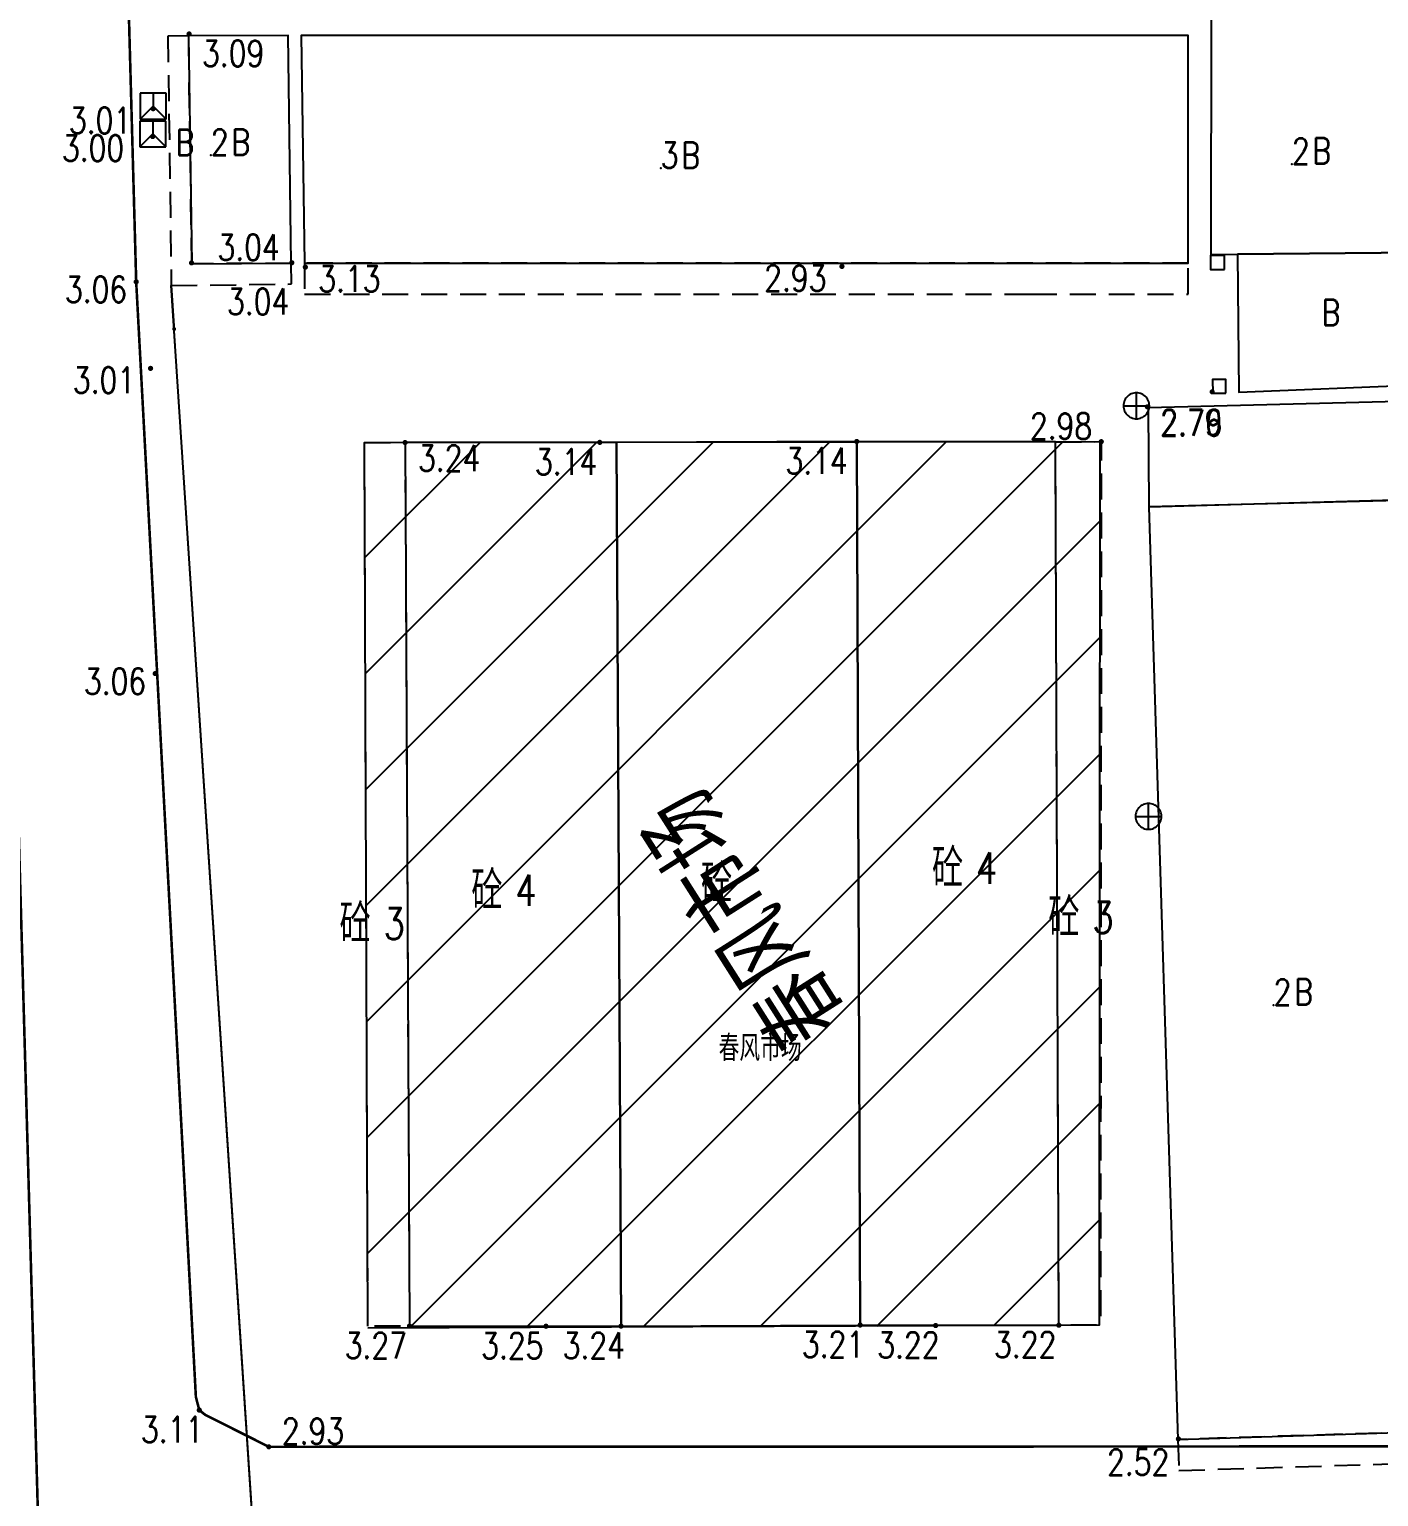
# Model space of a CAD drawing. Extents: x 500064 to 501389, y 2542464 to 2545400.
# Drawn here: x 500870.4 to 500922.4, y 2543204.3 to 2543260.9 of the extents above; entities that cross this region are included whole.
import ezdxf
from ezdxf.enums import TextEntityAlignment as Align

# ---------------------------------------------------------------- set-up
doc = ezdxf.new("R2010")
doc.units = 0
doc.header["$LTSCALE"] = 0.5
doc.linetypes.add('CENTER', pattern=[50.8, 31.75, -6.35, 6.35, -6.35])
doc.linetypes.add('X5', pattern=[3, 2, -1])
doc.layers.get('0').update_dxf_attribs({"linetype": 'CONTINUOUS', "lineweight": 5})
for name, color, linetype in [('0-文字', 7, 'CONTINUOUS'), ('GCD', 8, 'CONTINUOUS'), ('地形图', 8, 'CONTINUOUS'), ('控制因素', 1, 'CONTINUOUS')]:
    doc.layers.add(name, color=color, linetype=linetype)
doc.styles.add('HZ', font='romans.shx', dxfattribs={"width": 0.8, "bigfont": 'hztxt.shx'})
doc.styles.get("Standard").update_dxf_attribs({"font": 'simplex1.shx', "width": 0.7, "bigfont": 'hztxt.shx'})

# ---------------------------------------------------------------- blocks, each defined once
blk = doc.blocks.new('gc049')
for p, q in [((-1, 1.2), (-1, -0.8)), ((1, 1.2), (-1, 1.2)), ((0, 1.2), (0, 0.2)), ((1, -0.8), (1, 1.2)), ((0, 0.2), (-1, -0.8)), ((0, 0.2), (1, -0.8)), ((-1, -0.8), (1, -0.8))]:
    blk.add_line(p, q)
blk = doc.blocks.new('gc013c')
at = {"linetype": 'Continuous'}
blk.add_line((0.5, 0), (4, 0), dxfattribs=at)
at = {"linetype": 'Continuous', "const_width": 0.15, "flags": 128}
blk.add_lwpolyline([(3.775, 0, 1), (3.925, 0, 1)], format="xyb", close=True, dxfattribs=at)
blk = doc.blocks.new('GC200')
at = {"linetype": 'Continuous', "const_width": 0.2, "flags": 128}
blk.add_lwpolyline([(-0.1, 0, 1), (0.1, 0, 1)], format="xyb", close=True, dxfattribs=at)

msp = doc.modelspace()

# ---------------------------------------------------------------- hatches: boundary and pattern name
at = {"layer": '控制因素', "linetype": 'Continuous'}
h = msp.add_hatch(dxfattribs=at)
h.set_pattern_fill('ANSI31', color=3, style=0)
edge = h.paths.add_edge_path()
edge.add_line((500883.409, 2543210.853), (500883.279, 2543244.935))
edge.add_line((500883.279, 2543244.935), (500911.65, 2543244.968))
edge.add_line((500911.65, 2543244.968), (500911.619, 2543210.884))
edge.add_line((500911.619, 2543210.884), (500883.409, 2543210.776))

# ---------------------------------------------------------------- linework, layer by layer
at = {"layer": '地形图', "linetype": 'Continuous'}
msp.add_line((500880.344, 2543182.369), (500875.943, 2543249.24), dxfattribs=at)
at = {"layer": '地形图', "linetype": 'Continuous', "const_width": 0.1, "flags": 128}
msp.add_lwpolyline([(500904.368, 2543434.021), (500901.298, 2543434.39), (500897.363, 2543394.474), (500895.365, 2543387.663), (500892.582, 2543382.564), (500888.759, 2543377.496), (500881.235, 2543367.308), (500879.571, 2543364.685), (500878.502, 2543362.831), (500877.702, 2543360.647), (500876.06, 2543355.45), (500875.131, 2543351.728), (500872.991, 2543335.541), (500872.584, 2543331.636), (500872.344, 2543327.176), (500872.859, 2543315.79), (500873.369, 2543294.347), (500873.809, 2543275.37), (500874.473, 2543251.134), (500876.775, 2543208.122), (500876.906, 2543207.61), (500877.135, 2543207.428), (500879.589, 2543206.194)], dxfattribs=at)
at = {"layer": '地形图'}
for points in [[(500923.761, 2543261.645), (500915.937, 2543261.54), (500915.927, 2543252.19), (500916.952, 2543252.2), (500923.887, 2543252.27), (500923.797, 2543258.96)], [(500880.457, 2543251.849), (500880.337, 2543260.639), (500876.496, 2543260.619), (500876.617, 2543251.829)], [(500880.967, 2543251.859), (500915.057, 2543251.86), (500915.057, 2543260.63), (500880.837, 2543260.639)], [(500916.952, 2543252.2), (500917.005, 2543246.88), (500923.956, 2543247.16), (500923.887, 2543252.27)], [(500950.878, 2543243.519), (500972.037, 2543244.19), (500972.007, 2543248.01), (500931.287, 2543246.72), (500913.507, 2543246.27), (500913.537, 2543242.45), (500949.58, 2543243.478)], [(500913.537, 2543242.45), (500914.657, 2543206.479), (500930.007, 2543206.959), (500935.867, 2543207.119), (500950.661, 2543207.597), (500949.58, 2543243.478), (500931.317, 2543242.9), (500913.537, 2543242.45)]]:
    msp.add_lwpolyline(points, close=True, dxfattribs=at)
at = {"layer": '地形图', "linetype": 'X5'}
for points in [[(500876.496, 2543260.619), (500875.697, 2543260.608), (500875.828, 2543250.986), (500880.468, 2543251.05), (500880.457, 2543251.849), (500876.617, 2543251.829)], [(500880.967, 2543251.859), (500880.967, 2543250.659), (500908.987, 2543250.66), (500915.057, 2543250.66), (500915.057, 2543251.86)], [(500950.661, 2543207.597), (500935.867, 2543207.119), (500930.007, 2543206.959), (500914.657, 2543206.479), (500914.694, 2543205.28), (500950.695, 2543206.41)]]:
    msp.add_lwpolyline(points, close=True, dxfattribs=at)
at = {"layer": '地形图'}
for points in [[(500916.447, 2543251.605), (500916.457, 2543252.135), (500915.917, 2543252.145), (500915.907, 2543251.615), (500916.447, 2543251.605)], [(500916.952, 2543252.2), (500923.887, 2543252.27)], [(500916.507, 2543246.839), (500916.507, 2543247.369), (500915.987, 2543247.37), (500915.997, 2543246.84), (500916.507, 2543246.839)], [(500913.055, 2543245.851), (500913.107, 2543245.854), (500913.158, 2543245.862), (500913.209, 2543245.875), (500913.258, 2543245.894), (500913.305, 2543245.918), (500913.348, 2543245.946), (500913.389, 2543245.979), (500913.426, 2543246.016), (500913.459, 2543246.057), (500913.488, 2543246.101), (500913.511, 2543246.148), (500913.53, 2543246.196), (500913.544, 2543246.247), (500913.552, 2543246.299), (500913.555, 2543246.351), (500913.552, 2543246.403), (500913.544, 2543246.455), (500913.53, 2543246.505), (500913.511, 2543246.554), (500913.488, 2543246.601), (500913.459, 2543246.645), (500913.426, 2543246.686), (500913.389, 2543246.723), (500913.348, 2543246.756), (500913.305, 2543246.784), (500913.258, 2543246.808), (500913.209, 2543246.827), (500913.158, 2543246.84), (500913.107, 2543246.848), (500913.055, 2543246.851), (500913.002, 2543246.848), (500912.951, 2543246.84), (500912.9, 2543246.827), (500912.851, 2543246.808), (500912.805, 2543246.784), (500912.761, 2543246.756), (500912.72, 2543246.723), (500912.683, 2543246.686), (500912.65, 2543246.645), (500912.621, 2543246.601), (500912.598, 2543246.554), (500912.579, 2543246.505), (500912.565, 2543246.455), (500912.557, 2543246.403), (500912.555, 2543246.351), (500912.557, 2543246.299), (500912.565, 2543246.247), (500912.579, 2543246.196), (500912.598, 2543246.148), (500912.621, 2543246.101), (500912.65, 2543246.057), (500912.683, 2543246.016), (500912.72, 2543245.979), (500912.761, 2543245.946), (500912.805, 2543245.918), (500912.851, 2543245.894), (500912.9, 2543245.875), (500912.951, 2543245.862), (500913.002, 2543245.854), (500913.055, 2543245.851)], [(500912.555, 2543246.351), (500913.055, 2543246.351), (500913.555, 2543246.351)], [(500913.055, 2543245.851), (500913.055, 2543246.351), (500913.055, 2543246.851)], [(500913.522, 2543230.014), (500913.574, 2543230.017), (500913.626, 2543230.025), (500913.676, 2543230.039), (500913.725, 2543230.058), (500913.772, 2543230.081), (500913.816, 2543230.11), (500913.856, 2543230.143), (500913.893, 2543230.18), (500913.926, 2543230.221), (500913.955, 2543230.264), (500913.979, 2543230.311), (500913.997, 2543230.36), (500914.011, 2543230.41), (500914.019, 2543230.462), (500914.022, 2543230.514), (500914.019, 2543230.567), (500914.011, 2543230.618), (500913.997, 2543230.669), (500913.979, 2543230.718), (500913.955, 2543230.764), (500913.926, 2543230.808), (500913.893, 2543230.849), (500913.856, 2543230.886), (500913.816, 2543230.919), (500913.772, 2543230.947), (500913.725, 2543230.971), (500913.676, 2543230.99), (500913.626, 2543231.003), (500913.574, 2543231.012), (500913.522, 2543231.014), (500913.47, 2543231.012), (500913.418, 2543231.003), (500913.367, 2543230.99), (500913.319, 2543230.971), (500913.272, 2543230.947), (500913.228, 2543230.919), (500913.187, 2543230.886), (500913.15, 2543230.849), (500913.117, 2543230.808), (500913.089, 2543230.764), (500913.065, 2543230.718), (500913.046, 2543230.669), (500913.033, 2543230.618), (500913.025, 2543230.567), (500913.022, 2543230.514), (500913.025, 2543230.462), (500913.033, 2543230.41), (500913.046, 2543230.36), (500913.065, 2543230.311), (500913.089, 2543230.264), (500913.117, 2543230.221), (500913.15, 2543230.18), (500913.187, 2543230.143), (500913.228, 2543230.11), (500913.272, 2543230.081), (500913.319, 2543230.058), (500913.367, 2543230.039), (500913.418, 2543230.025), (500913.47, 2543230.017), (500913.522, 2543230.014)], [(500913.022, 2543230.514), (500913.522, 2543230.514), (500914.022, 2543230.514)], [(500913.522, 2543230.014), (500913.522, 2543230.514), (500913.522, 2543231.014)]]:
    msp.add_lwpolyline(points, dxfattribs=at)
at = {"layer": '地形图', "linetype": 'Continuous', "flags": 128}
msp.add_lwpolyline([(500880.459, 2543180.623), (500875.828, 2543250.986)], dxfattribs=at)
at = {"layer": '地形图', "linetype": 'X5', "flags": 128}
for points, elevation in [([(500883.279, 2543244.935), (500884.846, 2543244.934), (500885.015, 2543210.852), (500883.409, 2543210.853)], 3.136), ([(500909.933, 2543244.967), (500911.7, 2543244.968), (500911.669, 2543210.884), (500910.063, 2543210.885)], 3.206)]:
    msp.add_lwpolyline(points, close=True, dxfattribs=dict(at, elevation=elevation))
at = {"layer": '地形图', "linetype": 'Continuous', "flags": 128}
for points, elevation in [([(500893.005, 2543244.93), (500884.846, 2543244.934), (500885.015, 2543210.852), (500893.174, 2543210.848)], 3.136), ([(500893.174, 2543210.848), (500902.399, 2543210.892), (500902.269, 2543244.974), (500893.005, 2543244.93)], 3.136), ([(500902.399, 2543210.892), (500910.063, 2543210.885), (500909.933, 2543244.967), (500902.269, 2543244.974)], 3.206)]:
    msp.add_lwpolyline(points, close=True, dxfattribs=dict(at, elevation=elevation))
at = {"layer": '地形图', "linetype": 'Continuous', "const_width": 0.1}
for points in [[(500667.086, 2543067.802), (500671.164, 2543067.622), (500701.342, 2543066.147), (500776.595, 2543062.722), (500799.805, 2543061.735), (500803.564, 2543059.778), (500821.423, 2543056.131), (500853.3, 2543056.079), (500858.689, 2543055.787), (500865.966, 2543053.35), (500870.357, 2543068.279), (500871.832, 2543084.568), (500873.555, 2543109.732), (500873.767, 2543122.87), (500871.505, 2543174.385), (500869.9, 2543231.392), (500861.967, 2543231.689)], [(500971.787, 2543206.318), (500962.373, 2543206.224), (500879.589, 2543206.194)]]:
    msp.add_lwpolyline(points, dxfattribs=at)
at = {"layer": '地形图', "linetype": 'CENTER'}
for p in [(500877.353, 2543256.019, 2), (500894.707, 2543255.518, 3), (500919.055, 2543255.677, 2), (500918.348, 2543223.236, 2)]:
    msp.add_point(p, dxfattribs=at)
at = {"layer": '地形图', "ltscale": 10}
msp.add_point((500913.522, 2543230.514), dxfattribs=at)
at = {"layer": '控制因素', "color": 3, "linetype": 'Continuous', "elevation": 3.136, "flags": 128}
msp.add_lwpolyline([(500883.409, 2543210.853), (500883.279, 2543244.935), (500911.65, 2543244.968), (500911.619, 2543210.884), (500883.409, 2543210.776)], dxfattribs=at)
msp.add_lwpolyline([(500893.005, 2543244.93), (500884.846, 2543244.934), (500885.015, 2543210.852), (500893.174, 2543210.848)], close=True, dxfattribs=at)

# ---------------------------------------------------------------- block references
at = {"layer": '地形图', "linetype": 'Continuous'}
ref = msp.add_blockref('GC200', (500876.513, 2543260.696, 3.094), dxfattribs=dict(at, xscale=0.5, yscale=0.5, zscale=0.5))
ref.add_attrib('height', '3.09', dxfattribs={"layer": 'GCD', "linetype": 'Continuous', "height": 1, "style": 'HZ', "width": 0.8}).set_placement((500877.013, 2543259.946, 3.09), align=Align.MIDDLE_LEFT)
at = {"layer": '地形图', "linetype": 'Continuous', "xscale": 0.5, "yscale": 0.5}
for p in [(500875.128, 2543257.811, 3.007), (500875.111, 2543256.737, 3.003)]:
    msp.add_blockref('gc049', p, dxfattribs=at)
at = {"layer": '地形图', "linetype": 'Continuous'}
ref = msp.add_blockref('GC200', (500875.128, 2543257.811, 3.007), dxfattribs=dict(at, xscale=0.5, yscale=0.5, zscale=0.5))
ref.add_attrib('height', '3.01', dxfattribs={"layer": 'GCD', "linetype": 'Continuous', "height": 1, "style": 'HZ', "width": 0.8}).set_placement((500871.878, 2543257.361, 3.01), align=Align.MIDDLE_LEFT)
ref = msp.add_blockref('GC200', (500875.111, 2543256.737, 3.003), dxfattribs=dict(at, xscale=0.5, yscale=0.5, zscale=0.5))
ref.add_attrib('height', '3.00', dxfattribs={"layer": 'GCD', "linetype": 'Continuous', "height": 1, "style": 'HZ', "width": 0.8}).set_placement((500871.611, 2543256.287, 3), align=Align.MIDDLE_LEFT)
ref = msp.add_blockref('GC200', (500876.608, 2543251.864, 3.037), dxfattribs=dict(at, xscale=0.5, yscale=0.5, zscale=0.5))
ref.add_attrib('height', '3.04', dxfattribs={"layer": 'GCD', "linetype": 'Continuous', "height": 1, "style": 'HZ', "width": 0.8}).set_placement((500877.608, 2543252.464, 3.04), align=Align.MIDDLE_LEFT)
ref = msp.add_blockref('GC200', (500880.476, 2543251.87, 3.04), dxfattribs=dict(at, xscale=0.5, yscale=0.5, zscale=0.5))
ref.add_attrib('height', '3.04', dxfattribs={"layer": 'GCD', "linetype": 'Continuous', "height": 1, "style": 'HZ', "width": 0.8}).set_placement((500877.976, 2543250.37, 3.04), align=Align.MIDDLE_LEFT)
ref = msp.add_blockref('GC200', (500880.997, 2543251.702, 3.128), dxfattribs=dict(at, xscale=0.5, yscale=0.5, zscale=0.5))
ref.add_attrib('height', '3.13', dxfattribs={"layer": 'GCD', "linetype": 'Continuous', "height": 1, "style": 'HZ', "width": 0.8}).set_placement((500881.497, 2543251.252, 3.13), align=Align.MIDDLE_LEFT)
ref = msp.add_blockref('GC200', (500901.696, 2543251.728, 2.931), dxfattribs=dict(at, xscale=0.5, yscale=0.5, zscale=0.5))
ref.add_attrib('height', '2.93', dxfattribs={"layer": 'GCD', "linetype": 'Continuous', "height": 1, "style": 'HZ', "width": 0.8}).set_placement((500898.696, 2543251.278, 2.93), align=Align.MIDDLE_LEFT)
ref = msp.add_blockref('GC200', (500874.473, 2543251.134, 3.061), dxfattribs=dict(at, xscale=0.5, yscale=0.5, zscale=0.5))
ref.add_attrib('height', '3.06', dxfattribs={"layer": 'GCD', "linetype": 'Continuous', "height": 1, "style": 'HZ', "width": 0.8}).set_placement((500871.723, 2543250.834, 3.06), align=Align.MIDDLE_LEFT)
at = {"layer": '地形图', "linetype": 'Continuous', "xscale": 0.4999999998164509, "yscale": 0.5, "rotation": 273.7655591119818}
msp.add_blockref('gc013c', (500875.812, 2543251.236), dxfattribs=at)
at = {"layer": '地形图', "linetype": 'Continuous'}
ref = msp.add_blockref('GC200', (500875.028, 2543247.794, 3.013), dxfattribs=dict(at, xscale=0.5, yscale=0.5, zscale=0.5))
ref.add_attrib('height', '3.01', dxfattribs={"layer": 'GCD', "linetype": 'Continuous', "height": 1, "style": 'HZ', "width": 0.8}).set_placement((500872.028, 2543247.344, 3.01), align=Align.MIDDLE_LEFT)
ref = msp.add_blockref('GC200', (500915.978, 2543246.89, 2.755), dxfattribs=dict(at, xscale=0.5, yscale=0.5, zscale=0.5))
ref.add_attrib('height', '2.76', dxfattribs={"layer": 'GCD', "linetype": 'Continuous', "height": 1, "style": 'HZ', "width": 0.8}).set_placement((500913.978, 2543245.69, 2.76), align=Align.MIDDLE_LEFT)
ref = msp.add_blockref('GC200', (500913.478, 2543246.313, 2.793), dxfattribs=dict(at, xscale=0.5, yscale=0.5, zscale=0.5))
ref.add_attrib('height', '2.79', dxfattribs={"layer": 'GCD', "linetype": 'Continuous', "height": 1, "style": 'HZ', "width": 0.8}).set_placement((500913.978, 2543245.713, 2.79), align=Align.MIDDLE_LEFT)
ref = msp.add_blockref('GC200', (500911.7, 2543244.968, 2.981), dxfattribs=dict(at, xscale=0.5, yscale=0.5, zscale=0.5))
ref.add_attrib('height', '2.98', dxfattribs={"layer": 'GCD', "linetype": 'Continuous', "height": 1, "style": 'HZ', "width": 0.8}).set_placement((500908.95, 2543245.568, 2.98), align=Align.MIDDLE_LEFT)
ref = msp.add_blockref('GC200', (500884.846, 2543244.934, 3.238), dxfattribs=dict(at, xscale=0.5, yscale=0.5, zscale=0.5))
ref.add_attrib('height', '3.24', dxfattribs={"layer": 'GCD', "linetype": 'Continuous', "height": 1, "style": 'HZ', "width": 0.8}).set_placement((500885.346, 2543244.334, 3.24), align=Align.MIDDLE_LEFT)
ref = msp.add_blockref('GC200', (500892.354, 2543244.941, 3.136), dxfattribs=dict(at, xscale=0.5, yscale=0.5, zscale=0.5))
ref.add_attrib('height', '3.14', dxfattribs={"layer": 'GCD', "linetype": 'Continuous', "height": 1, "style": 'HZ', "width": 0.8}).set_placement((500889.854, 2543244.191, 3.14), align=Align.MIDDLE_LEFT)
ref = msp.add_blockref('GC200', (500902.269, 2543244.974, 3.141), dxfattribs=dict(at, xscale=0.5, yscale=0.5, zscale=0.5))
ref.add_attrib('height', '3.14', dxfattribs={"layer": 'GCD', "linetype": 'Continuous', "height": 1, "style": 'HZ', "width": 0.8}).set_placement((500899.519, 2543244.224, 3.14), align=Align.MIDDLE_LEFT)
ref = msp.add_blockref('GC200', (500875.207, 2543236.022, 3.062), dxfattribs=dict(at, xscale=0.5, yscale=0.5, zscale=0.5))
ref.add_attrib('height', '3.06', dxfattribs={"layer": 'GCD', "linetype": 'Continuous', "height": 1, "style": 'HZ', "width": 0.8}).set_placement((500872.457, 2543235.722, 3.06), align=Align.MIDDLE_LEFT)
ref = msp.add_blockref('GC200', (500885.015, 2543210.852, 3.27), dxfattribs=dict(at, xscale=0.5, yscale=0.5, zscale=0.5))
ref.add_attrib('height', '3.27', dxfattribs={"layer": 'GCD', "linetype": 'Continuous', "height": 1, "style": 'HZ', "width": 0.8}).set_placement((500882.515, 2543210.102, 3.27), align=Align.MIDDLE_LEFT)
ref = msp.add_blockref('GC200', (500890.281, 2543210.844, 3.248), dxfattribs=dict(at, xscale=0.5, yscale=0.5, zscale=0.5))
ref.add_attrib('height', '3.25', dxfattribs={"layer": 'GCD', "linetype": 'Continuous', "height": 1, "style": 'HZ', "width": 0.8}).set_placement((500887.781, 2543210.094, 3.25), align=Align.MIDDLE_LEFT)
ref = msp.add_blockref('GC200', (500893.174, 2543210.848, 3.238), dxfattribs=dict(at, xscale=0.5, yscale=0.5, zscale=0.5))
ref.add_attrib('height', '3.24', dxfattribs={"layer": 'GCD', "linetype": 'Continuous', "height": 1, "style": 'HZ', "width": 0.8}).set_placement((500890.924, 2543210.098, 3.24), align=Align.MIDDLE_LEFT)
ref = msp.add_blockref('GC200', (500902.399, 2543210.892, 3.206), dxfattribs=dict(at, xscale=0.5, yscale=0.5, zscale=0.5))
ref.add_attrib('height', '3.21', dxfattribs={"layer": 'GCD', "linetype": 'Continuous', "height": 1, "style": 'HZ', "width": 0.8}).set_placement((500900.149, 2543210.142, 3.21), align=Align.MIDDLE_LEFT)
ref = msp.add_blockref('GC200', (500905.311, 2543210.871, 3.216), dxfattribs=dict(at, xscale=0.5, yscale=0.5, zscale=0.5))
ref.add_attrib('height', '3.22', dxfattribs={"layer": 'GCD', "linetype": 'Continuous', "height": 1, "style": 'HZ', "width": 0.8}).set_placement((500903.061, 2543210.121, 3.22), align=Align.MIDDLE_LEFT)
ref = msp.add_blockref('GC200', (500910.063, 2543210.885, 3.216), dxfattribs=dict(at, xscale=0.5, yscale=0.5, zscale=0.5))
ref.add_attrib('height', '3.22', dxfattribs={"layer": 'GCD', "linetype": 'Continuous', "height": 1, "style": 'HZ', "width": 0.8}).set_placement((500907.563, 2543210.135, 3.22), align=Align.MIDDLE_LEFT)
ref = msp.add_blockref('GC200', (500876.906, 2543207.61, 3.109), dxfattribs=dict(at, xscale=0.5, yscale=0.5, zscale=0.5))
ref.add_attrib('height', '3.11', dxfattribs={"layer": 'GCD', "linetype": 'Continuous', "height": 1, "style": 'HZ', "width": 0.8}).set_placement((500874.656, 2543206.86, 3.11), align=Align.MIDDLE_LEFT)
ref = msp.add_blockref('GC200', (500879.589, 2543206.194, 2.933), dxfattribs=dict(at, xscale=0.5, yscale=0.5, zscale=0.5))
ref.add_attrib('height', '2.93', dxfattribs={"layer": 'GCD', "linetype": 'Continuous', "height": 1, "style": 'HZ', "width": 0.8}).set_placement((500880.089, 2543206.794, 2.93), align=Align.MIDDLE_LEFT)
ref = msp.add_blockref('GC200', (500914.675, 2543206.499, 2.518), dxfattribs=dict(at, xscale=0.5, yscale=0.5, zscale=0.5))
ref.add_attrib('height', '2.52', dxfattribs={"layer": 'GCD', "linetype": 'Continuous', "height": 1, "style": 'HZ', "width": 0.8}).set_placement((500911.925, 2543205.599, 2.52), align=Align.MIDDLE_LEFT)

# ---------------------------------------------------------------- texts
at = {"layer": '0-文字', "ltscale": 1000, "width": 0.9}
msp.add_text('春风市场', height=3, rotation=122.4167, dxfattribs=at).set_placement((500902.081, 2543222.824))
at = {"layer": '地形图', "ltscale": 10, "style": 'HZ', "width": 0.8}
for s, p in [('B', (500875.99, 2543256.009)), ('2', (500877.353, 2543256.019)), ('B', (500878.146, 2543256.024)), ('2', (500919.055, 2543255.677)), ('B', (500919.841, 2543255.687)), ('3', (500894.707, 2543255.518)), ('B', (500895.501, 2543255.523)), ('B', (500920.197, 2543249.447)), ('2', (500918.348, 2543223.236)), ('B', (500919.142, 2543223.242)), ('春风市场', (500896.94, 2543221.071))]:
    msp.add_text(s, height=1, dxfattribs=at).set_placement(p)
at = {"layer": '地形图', "linetype": 'Continuous', "style": 'HZ', "width": 0.8}
for p in [(500906.371, 2543228.517), (500897.462, 2543227.923), (500888.601, 2543227.658), (500883.516, 2543226.377), (500910.858, 2543226.613)]:
    msp.add_text('砼', height=1.5, dxfattribs=at).set_placement(p, align=Align.MIDDLE_RIGHT)
for s, p in [('4', (500906.871, 2543228.517)), ('4', (500889.101, 2543227.658)), ('3', (500911.358, 2543226.613)), ('3', (500884.016, 2543226.377))]:
    msp.add_text(s, height=1.2, dxfattribs=at).set_placement(p, align=Align.MIDDLE_LEFT)

doc.saveas('drawing.dxf')
